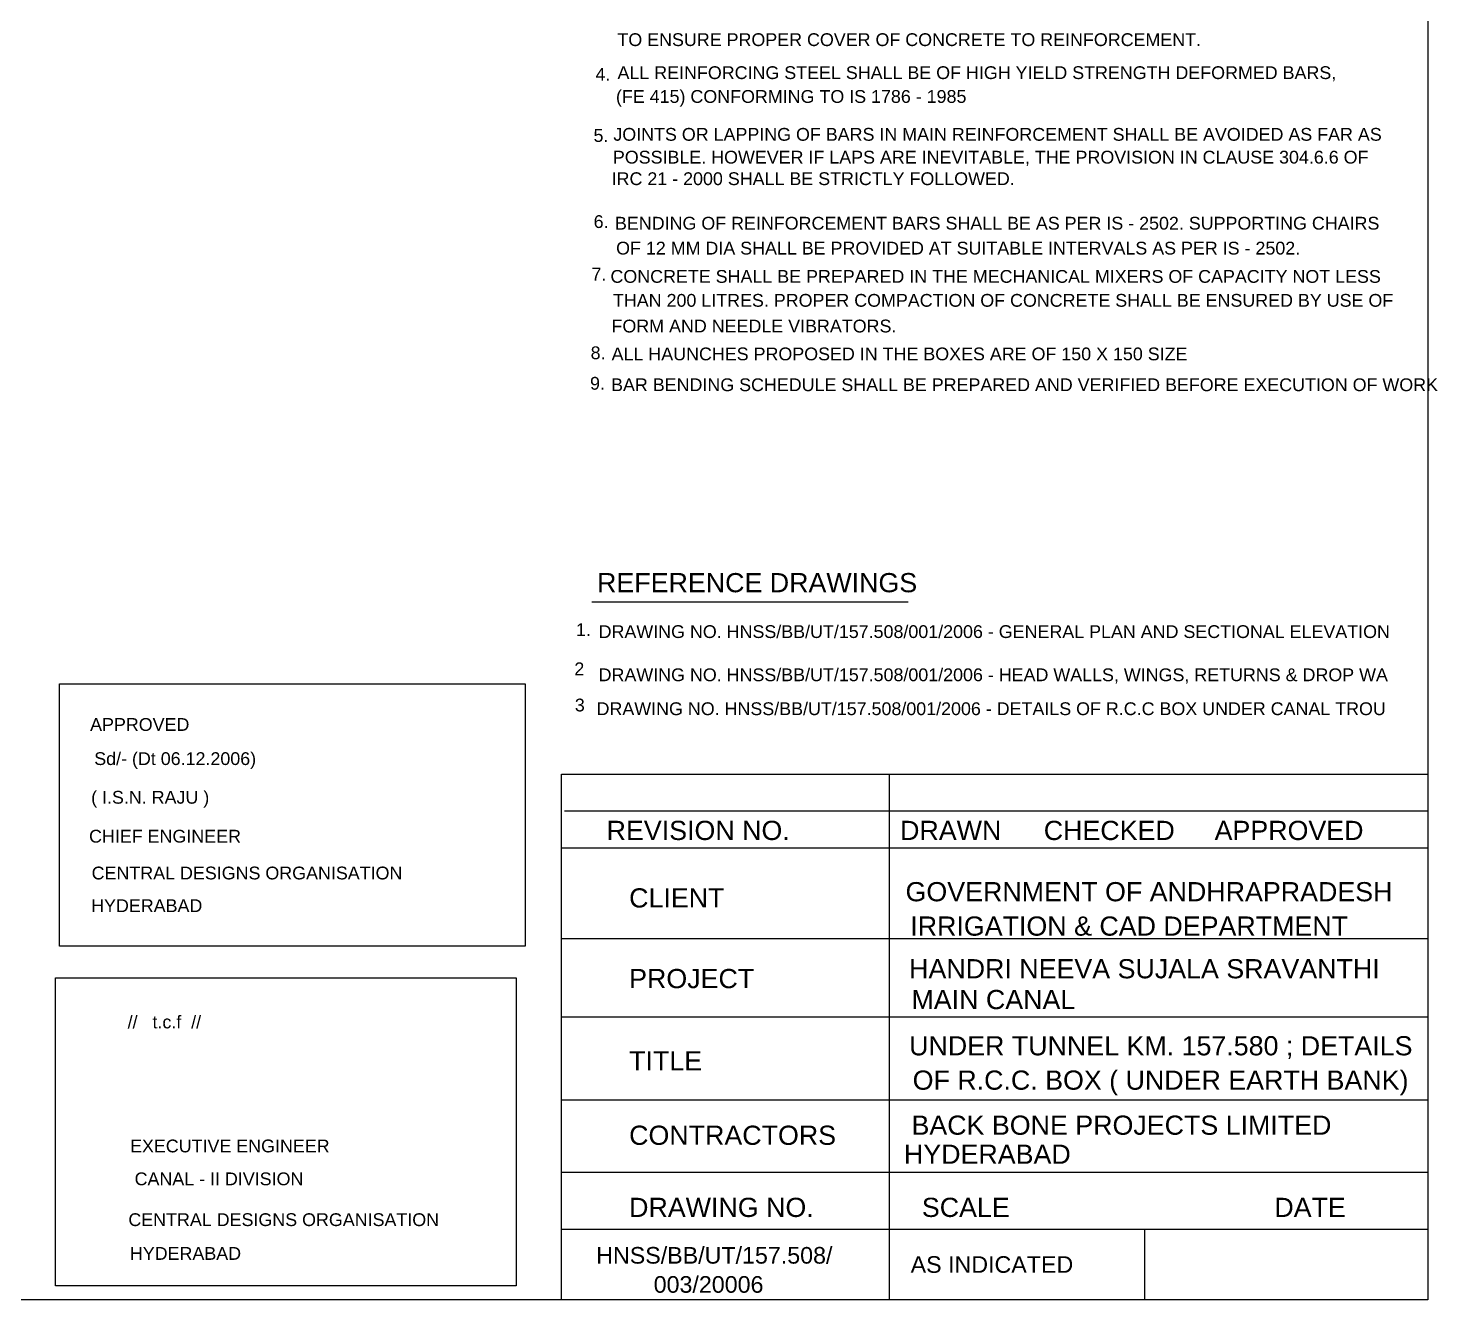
# Model space of a CAD drawing. Header units: millimetres. Extents: x 369 to 28950, y 216 to 20004.
# Drawn here: x 17929 to 28950, y 216 to 10160 of the extents above; entities that cross this region are included whole.
import ezdxf

# ---------------------------------------------------------------- set-up
doc = ezdxf.new("R2010")
doc.units = ezdxf.units.MM
doc.header["$MEASUREMENT"] = 0
doc.layers.add('DIM', color=7, linetype='Continuous')
doc.layers.add('TXT', color=7, linetype='Continuous')
doc.styles.get("Standard").update_dxf_attribs({"font": 'arial.ttf'})

msp = doc.modelspace()

# ---------------------------------------------------------------- linework, layer by layer
msp.add_lwpolyline([(28872, 215.5), (369.2, 215.5), (369.2, 20003.9), (28872, 20003.9)], close=True)
at = {"layer": 'DIM'}
msp.add_lwpolyline([(22097.5, 4327.3), (28872, 4327.3), (28872, 215.5), (22097.5, 215.5)], close=True, dxfattribs=at)
for points in [[(24660.5, 4327.3), (24660.5, 215.5)], [(22121.6, 4038.8), (28872, 4038.8)], [(22097.5, 3750.3), (28872, 3750.3)], [(22097.5, 3040.9), (28872, 3040.9)], [(22097.5, 2428.8), (28872, 2428.8)], [(22097.5, 1778.5), (28872, 1778.5)], [(22097.5, 1213.4), (28872, 1213.4)], [(22097.5, 768.6), (28872, 768.6)], [(26657.9, 768.6), (26657.9, 215.5)]]:
    msp.add_lwpolyline(points, dxfattribs=at)
at = {"layer": 'TXT'}
msp.add_line((22334.7, 5674.6), (24808.5, 5674.6), dxfattribs=at)
for points in [[(18173, 5032.8), (21814.4, 5032.8), (21814.4, 2980.2), (18173, 2980.2)], [(18142.5, 2733.1), (21744.9, 2733.1), (21744.9, 325), (18142.5, 325)]]:
    msp.add_lwpolyline(points, close=True, dxfattribs=at)

# ---------------------------------------------------------------- texts
for s, height, p in [('TO ENSURE PROPER COVER OF CONCRETE TO REINFORCEMENT.', 100, (22535.5, 10020.7)), ('4.', 100, (22363.9, 9750.1)), ('ALL REINFORCING STEEL SHALL BE OF HIGH YIELD STRENGTH DEFORMED BARS,', 100, (22536.3, 9762.6)), ('(FE 415) CONFORMING TO IS 1786 - 1985', 100, (22524.2, 9576.3)), ('5.', 100, (22348.7, 9271.3)), ('JOINTS OR LAPPING OF BARS IN MAIN REINFORCEMENT SHALL BE AVOIDED AS FAR AS', 100, (22503.9, 9280.1)), ('POSSIBLE. HOWEVER IF LAPS ARE INEVITABLE, THE PROVISION IN CLAUSE 304.6.6 OF', 100, (22500.3, 9101.7)), ('IRC 21 - 2000 SHALL BE STRICTLY FOLLOWED.', 100, (22490.4, 8933.3)), ('6.', 100, (22349.9, 8597.7)), ('BENDING OF REINFORCEMENT BARS SHALL BE AS PER IS - 2502. SUPPORTING CHAIRS', 100, (22516.5, 8585.1)), ('OF 12 MM DIA SHALL BE PROVIDED AT SUITABLE INTERVALS AS PER IS - 2502.', 100, (22525.4, 8390.3)), ('7.', 100, (22332.5, 8186.9)), ('CONCRETE SHALL BE PREPARED IN THE MECHANICAL MIXERS OF CAPACITY NOT LESS', 100, (22481.3, 8169.1)), ('THAN 200 LITRES. PROPER COMPACTION OF CONCRETE SHALL BE ENSURED BY USE OF', 100, (22500.8, 7981.9)), ('FORM AND NEEDLE VIBRATORS.', 100, (22489.3, 7781)), ('8.', 100, (22326.3, 7571.8)), ('ALL HAUNCHES PROPOSED IN THE BOXES ARE OF 150 X 150 SIZE', 100, (22490.2, 7562.9)), ('9.', 100, (22321.5, 7333.1)), ('BAR BENDING SCHEDULE SHALL BE PREPARED AND VERIFIED BEFORE EXECUTION OF WORK', 100, (22486, 7321.8)), ('REFERENCE DRAWINGS', 150, (22376.5, 5749.1)), ('1.', 100, (22211.7, 5406.8)), ('DRAWING NO. HNSS/BB/UT/157.508/001/2006 - GENERAL PLAN AND SECTIONAL ELEVATION', 100, (22388.7, 5391.2)), ('2', 100, (22198.9, 5100.2)), ('DRAWING NO. HNSS/BB/UT/157.508/001/2006 - HEAD WALLS, WINGS, RETURNS & DROP WA', 100, (22388.7, 5053.5)), ('3', 100, (22202.6, 4817.1)), ('DRAWING NO. HNSS/BB/UT/157.508/001/2006 - DETAILS OF R.C.C BOX UNDER CANAL TROU', 100, (22372.6, 4788.2)), ('APPROVED', 100, (18412.8, 4664.9)), ('Sd/- (Dt 06.12.2006)', 100, (18445.1, 4397.9)), ('( I.S.N. RAJU )', 100, (18420.9, 4095.5)), ('CHIEF ENGINEER', 100, (18404.7, 3791.3)), ('REVISION NO.', 150, (22451.2, 3811.5)), ('DRAWN', 150, (24745.9, 3811.5)), ('CHECKED', 150, (25869, 3811.5)), ('APPROVED', 150, (27204.6, 3811.5)), ('CENTRAL DESIGNS ORGANISATION', 100, (18424.9, 3503.3)), ('CLIENT', 150, (22627.2, 3283.8)), ('GOVERNMENT OF ANDHRAPRADESH', 150, (24788.4, 3332.3)), ('HYDERABAD', 100, (18420.9, 3247.8)), ('IRRIGATION & CAD DEPARTMENT', 150, (24825.5, 3063.5)), ('HANDRI NEEVA SUJALA SRAVANTHI', 150, (24816.3, 2729.8)), ('PROJECT', 150, (22627.2, 2652.9)), ('MAIN CANAL', 150, (24834.8, 2488.9)), ('//   t.c.f  //', 100, (18706.4, 2338.4)), ('UNDER TUNNEL KM. 157.580 ; DETAILS', 150, (24816.3, 2127.4)), ('TITLE', 150, (22627.2, 2009.9)), ('OF R.C.C. BOX ( UNDER EARTH BANK)', 150, (24844.1, 1858.6)), ('BACK BONE PROJECTS LIMITED', 150, (24834.8, 1506.4)), ('CONTRACTORS', 150, (22627.2, 1427.6)), ('EXECUTIVE ENGINEER', 100, (18725.2, 1368.7)), ('HYDERABAD', 150, (24776, 1279.3)), ('CANAL - II DIVISION', 100, (18760.7, 1111.5)), ('DRAWING NO.', 150, (22627.2, 863.5)), ('SCALE', 150, (24915.9, 863.5)), ('DATE', 150, (27672, 863.5)), ('CENTRAL DESIGNS ORGANISATION', 100, (18711.9, 792.3)), ('HYDERABAD', 100, (18723.8, 528.1)), ('HNSS/BB/UT/157.508/', 130, (22369.8, 498.5)), ('AS INDICATED', 130, (24828.2, 426.7)), ('003/20006', 130, (22819.1, 270.8))]:
    msp.add_text(s, height=height, dxfattribs=at).set_placement(p)

doc.saveas('drawing.dxf')
